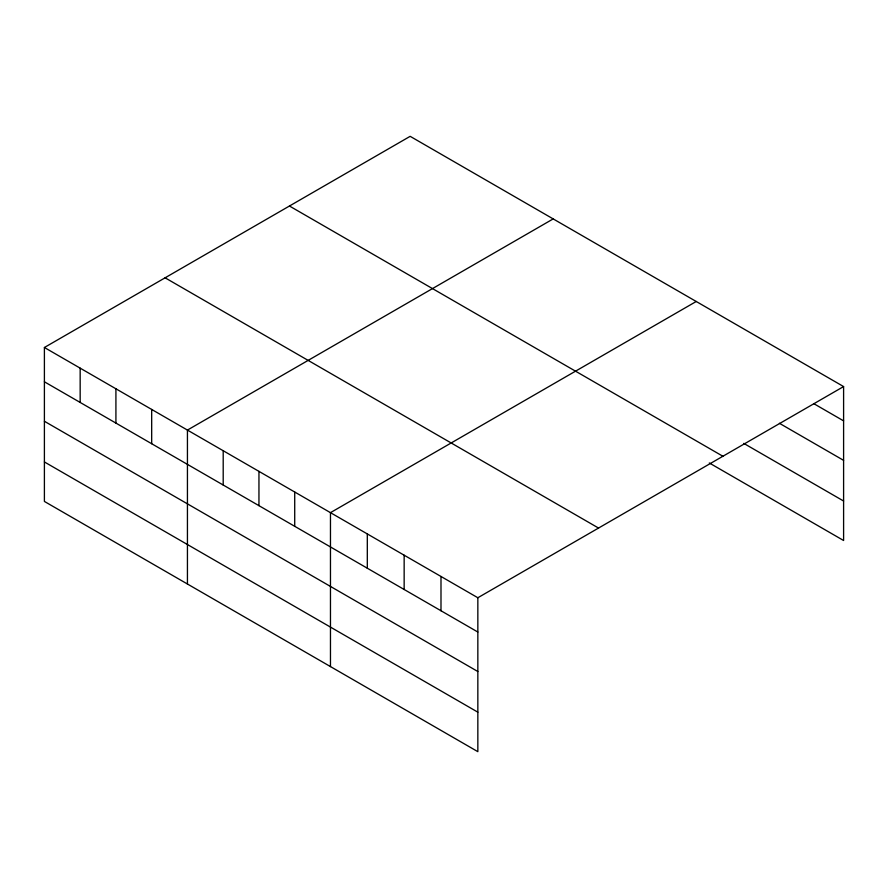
<?xml version="1.0" encoding="UTF-8"?>
<svg xmlns="http://www.w3.org/2000/svg" width="888" height="888" viewBox="0 0 888 888"><rect width="100%" height="100%" fill="white"/><g stroke="black" fill="none" stroke-linecap="round" stroke-linejoin="round"><path stroke-width="1.33" d="M477.844 671.517L477.844 597.746L44.4 347.497L44.4 501.431L477.844 751.67L477.844 671.517L44.4 421.267M709.301 462.97L843.6 540.503L843.6 386.569L410.156 136.33L44.4 347.497M553.191 218.903L187.435 430.081L187.435 584.004M696.236 301.487L330.469 512.654L330.469 666.588M477.844 597.746L843.6 386.569M813.885 403.707L843.6 420.868M779.42 423.299L843.6 460.35M743.767 443.389L843.6 501.021M289.455 206.016L722.899 456.254M165.101 277.811L598.545 528.06M44.4 381.796L477.844 632.034M44.4 461.949L477.844 712.187M440.992 576.467L440.992 610.766M404.151 555.2L404.151 589.499M367.31 533.932L367.31 568.22M294.716 492.019L294.716 526.307M258.952 471.373L258.952 505.661M223.199 450.727L223.199 485.015M151.682 409.435L151.682 443.723M115.917 388.789L115.917 423.077M80.164 368.143L80.164 402.442"/></g></svg>
